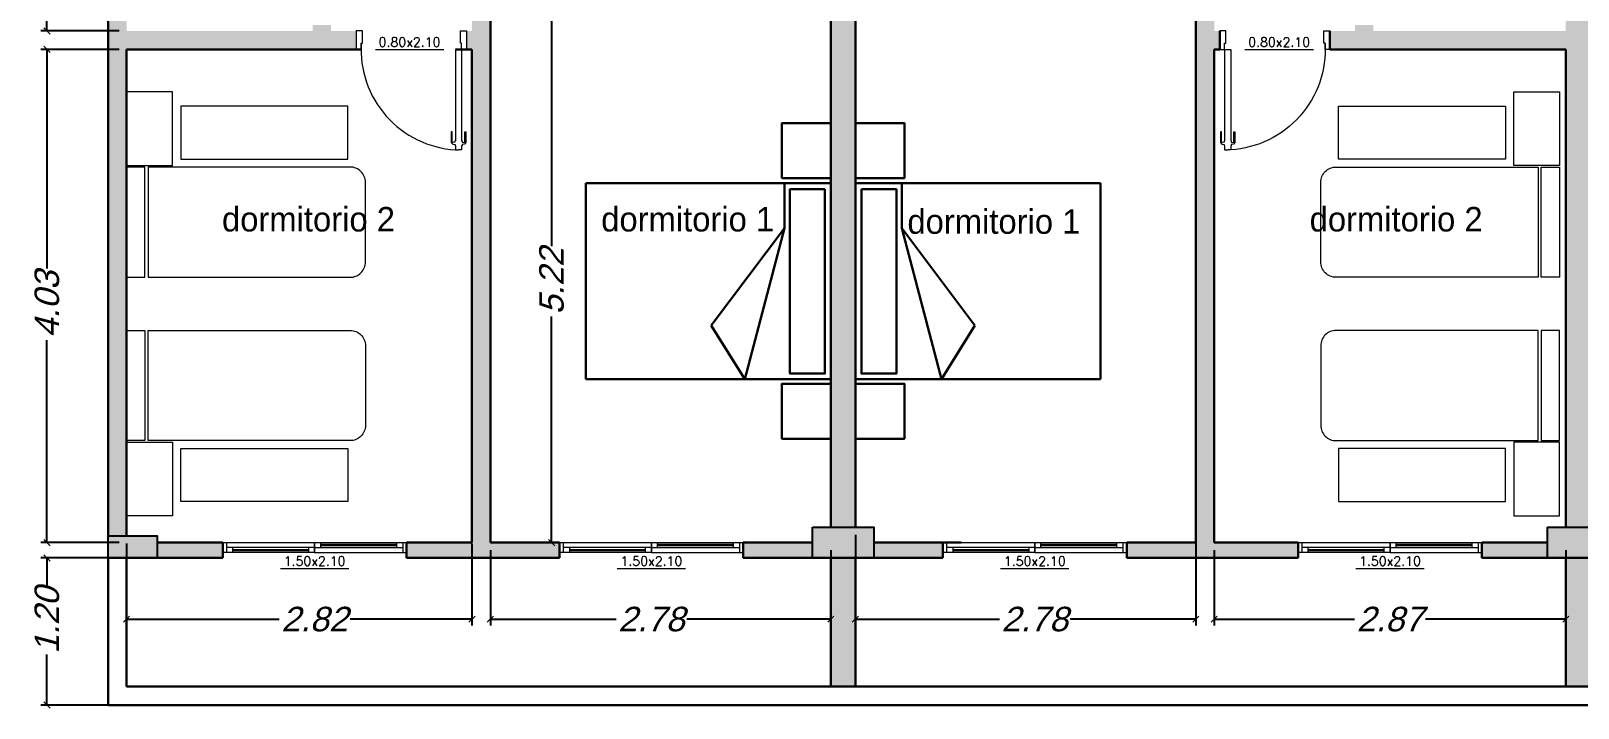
# Model space of a CAD drawing. Header units: metres. Extents: x 20 to 4091, y 56 to 749.
# Drawn here: x 20.25 to 32.88, y 67.47 to 73 of the extents above; entities that cross this region are included whole.
import ezdxf
from ezdxf.enums import TextEntityAlignment as Align

# ---------------------------------------------------------------- set-up
doc = ezdxf.new("R2010")
doc.units = ezdxf.units.M
doc.linetypes.add('CONTINUA', pattern=[0])
for name, color, linetype, lineweight in [('A-COTA', 8, 'Continuous', 13), ('A-EQUIP', 8, 'Continuous', 13), ('A-HATCH', 9, 'Continuous', 9), ('A-MURO', 7, 'Continuous', 30), ('A-PISO', 9, 'Continuous', 9), ('A-PUERTA', 7, 'Continuous', 18), ('A-TEXTO', 8, 'Continuous', 13), ('A-VENTANA', 7, 'Continuous', 18), ('E-PILAR', 7, 'Continuous', 25)]:
    doc.layers.add(name, color=color, linetype=linetype, lineweight=lineweight)
doc.styles.add('Juan Andres', font='GOTHIC.TTF')
doc.styles.add('ROMANS', font='arial.ttf', dxfattribs={"oblique": 15})
doc.styles.add('techniclite', font='romans.shx')
doc.dimstyles.new('INTERNAS 07', dxfattribs={"dimtxt": 0.2, "dimasz": 0.05, "dimexe": 0.05, "dimexo": 0.0625, "dimgap": 0.001, "dimtad": 0, "dimzin": 1, "dimdsep": 46, "dimtxsty": 'ROMANS', "dimblk": 'OBLIQUE', "dimcen": 0.09, "dimclrd": 1, "dimclre": 1, "dimclrt": 2, "dimaunit": 1, "dimadec": 3, "dimazin": 0, "dimtfac": 1, "dimtofl": 0, "dimtmove": 0, "dimatfit": 3, "dimldrblk": 'ORIGIN2', "dimfxl": 1, "dimtolj": 1, "dimtzin": 0, "dimarcsym": 0})

# ---------------------------------------------------------------- blocks, each defined once
blk = doc.blocks.new('puert-080')
for p, q in [((0.005, 0.911), (0.017, 0.924)), ((0.005, 0.822), (0.005, 0.911)), ((0.021, 0.909), (0.014, 0.907)), ((0.014, 0.907), (0.014, 0.822)), ((0.017, 0.924), (0.036, 0.927)), ((0.036, 0.906), (0.021, 0.909)), ((0.036, 0.936), (0.04, 0.936)), ((0.036, 0.927), (0.036, 0.936)), ((0.036, 0.896), (0.036, 0.906)), ((0.04, 0.896), (0.036, 0.896)), ((0.04, 0.936), (0.04, 0.97)), ((0.04, 0.97), (0.065, 0.97)), ((0.04, 0.15), (0.04, 0.896)), ((0.09, 0.97), (0.065, 0.97)), ((0.09, 0.936), (0.09, 0.97)), ((0.093, 0.936), (0.09, 0.936)), ((0.09, 0.15), (0.09, 0.896)), ((0.09, 0.896), (0.094, 0.896)), ((0.093, 0.927), (0.093, 0.936)), ((0.112, 0.924), (0.093, 0.927)), ((0.094, 0.906), (0.108, 0.909)), ((0.094, 0.896), (0.094, 0.906)), ((0.108, 0.909), (0.116, 0.907)), ((0.124, 0.911), (0.112, 0.924)), ((0.116, 0.907), (0.116, 0.822)), ((0.124, 0.822), (0.124, 0.911)), ((0.014, 0.822), (0.005, 0.822)), ((0.116, 0.822), (0.124, 0.822)), ((0.04, 0.15), (0.09, 0.15))]:
    blk.add_line(p, q)
blk.add_arc((0.04, 0.15), 0.821, 356.5286, 86.5286)
at = {"layer": 'A-PUERTA'}
for points in [[(0, 0), (0, 0.15), (0.04, 0.15), (0.04, 0.1), (0.05, 0.1), (0.05, 0)], [(0.85, 0), (0.9, 0), (0.9, 0.15), (0.86, 0.15), (0.86, 0.1), (0.85, 0.1)]]:
    blk.add_lwpolyline(points, close=True, dxfattribs=at)
blk = doc.blocks.new('Cama2plaComp3_160')
for p, q in [((-0.8, -2), (-0.8, 0)), ((-0.8, 0), (0.8, 0)), ((-0.8, 0), (0.8, 0)), ((0.8, 0), (0.8, -2)), ((0.433, -0.378), (-0.8, -0.702)), ((-0.361, -0.976), (0.433, -0.378)), ((0.8, -0.378), (0.433, -0.378)), ((-0.8, -0.702), (-0.361, -0.976)), ((0.8, -2), (-0.8, -2))]:
    blk.add_line(p, q)
for points in [[(-1.286, 0), (-0.836, 0), (-0.836, -0.4), (-1.286, -0.4)], [(1.291, 0), (0.841, 0), (0.841, -0.4), (1.291, -0.4)], [(0.751, -0.049), (-0.753, -0.049), (-0.753, -0.335), (0.751, -0.335)]]:
    blk.add_lwpolyline(points, close=True)
blk = doc.blocks.new('blindex')
at = {"layer": 'A-VENTANA'}
for p, q in [((4081.215, 692.469), (4082.715, 692.469)), ((4081.245, 692.469), (4081.245, 692.389)), ((4081.245, 692.469), (4081.245, 692.389)), ((4081.965, 692.389), (4081.965, 692.469)), ((4081.965, 692.469), (4081.965, 692.429)), ((4081.965, 692.469), (4081.965, 692.429)), ((4082.015, 692.429), (4082.015, 692.469)), ((4082.635, 692.454), (4082.015, 692.454)), ((4082.635, 692.449), (4082.015, 692.449)), ((4082.635, 692.429), (4082.635, 692.469)), ((4082.685, 692.469), (4082.685, 692.389)), ((4082.685, 692.469), (4082.685, 692.389)), ((4081.965, 692.389), (4081.215, 692.389)), ((4081.965, 692.429), (4081.245, 692.429)), ((4081.295, 692.429), (4081.295, 692.389)), ((4081.295, 692.414), (4081.915, 692.414)), ((4081.295, 692.409), (4081.915, 692.409)), ((4081.295, 692.404), (4081.915, 692.404)), ((4081.915, 692.429), (4081.915, 692.389)), ((4081.965, 692.429), (4082.685, 692.429)), ((4081.965, 692.429), (4081.965, 692.389)), ((4081.965, 692.389), (4081.99, 692.389)), ((4081.99, 692.389), (4082.715, 692.389)), ((4082.635, 692.444), (4082.015, 692.444))]:
    blk.add_line(p, q, dxfattribs=at)
blk = doc.blocks.new('_Oblique')
blk.add_line((-0.5, -0.5), (0.5, 0.5))
blk = doc.blocks.new('*D33')
at = {"layer": 'A-COTA', "color": 1, "lineweight": -2, "transparency": 16777216}
for p, q in [((21.031, 68.817), (21.031, 68.149)), ((23.851, 68.817), (23.851, 68.149)), ((21.031, 68.199), (22.278, 68.199)), ((23.851, 68.199), (22.855, 68.199))]:
    blk.add_line(p, q, dxfattribs=at)
at = {"layer": 'Defpoints', "color": 0, "transparency": 16777216}
for p in [(21.031, 68.879), (23.851, 68.879), (23.851, 68.199)]:
    blk.add_point(p, dxfattribs=at)
at = {"layer": 'A-COTA', "color": 1, "lineweight": -2, "transparency": 16777216, "xscale": 0.05, "yscale": 0.05, "zscale": 0.05, "rotation": 180}
blk.add_blockref('_Oblique', (21.031, 68.199), dxfattribs=at)
at = {"layer": 'A-COTA', "color": 1, "lineweight": -2, "transparency": 16777216, "xscale": 0.05, "yscale": 0.05, "zscale": 0.05}
blk.add_blockref('_Oblique', (23.851, 68.199), dxfattribs=at)
at = {"layer": 'A-COTA', "color": 2, "transparency": 16777216, "insert": (22.566, 68.199), "char_height": 0.2, "attachment_point": 5, "style": 'ROMANS'}
blk.add_mtext('\\A1;2.82', dxfattribs=at)
blk = doc.blocks.new('_Origin2')
blk.add_line((-0.5, 0), (-1, 0))
for radius in [0.5, 0.25]:
    blk.add_circle((0, 0), radius)
blk = doc.blocks.new('*D34')
at = {"layer": 'A-COTA', "color": 1, "lineweight": -2, "transparency": 16777216}
for p, q in [((24.001, 68.762), (24.001, 68.149)), ((26.781, 68.762), (26.781, 68.149)), ((24.001, 68.199), (25.027, 68.199)), ((26.781, 68.199), (25.606, 68.199))]:
    blk.add_line(p, q, dxfattribs=at)
at = {"layer": 'Defpoints', "color": 0, "transparency": 16777216}
for p in [(24.001, 68.824), (26.781, 68.824), (26.781, 68.199)]:
    blk.add_point(p, dxfattribs=at)
at = {"layer": 'A-COTA', "color": 1, "lineweight": -2, "transparency": 16777216, "xscale": 0.05, "yscale": 0.05, "zscale": 0.05, "rotation": 180}
blk.add_blockref('_Oblique', (24.001, 68.199), dxfattribs=at)
at = {"layer": 'A-COTA', "color": 1, "lineweight": -2, "transparency": 16777216, "xscale": 0.05, "yscale": 0.05, "zscale": 0.05}
blk.add_blockref('_Oblique', (26.781, 68.199), dxfattribs=at)
at = {"layer": 'A-COTA', "color": 2, "transparency": 16777216, "insert": (25.316, 68.199), "char_height": 0.2, "attachment_point": 5, "style": 'ROMANS'}
blk.add_mtext('\\A1;2.78', dxfattribs=at)
blk = doc.blocks.new('*D35')
at = {"layer": 'A-COTA', "color": 1, "lineweight": -2, "transparency": 16777216}
for p, q in [((26.981, 68.887), (26.981, 68.149)), ((29.761, 68.887), (29.761, 68.149)), ((26.981, 68.199), (28.157, 68.199)), ((29.761, 68.199), (28.736, 68.199))]:
    blk.add_line(p, q, dxfattribs=at)
at = {"layer": 'Defpoints', "color": 0, "transparency": 16777216}
for p in [(26.981, 68.949), (29.761, 68.949), (29.761, 68.199)]:
    blk.add_point(p, dxfattribs=at)
at = {"layer": 'A-COTA', "color": 1, "lineweight": -2, "transparency": 16777216, "xscale": 0.05, "yscale": 0.05, "zscale": 0.05, "rotation": 180}
blk.add_blockref('_Oblique', (26.981, 68.199), dxfattribs=at)
at = {"layer": 'A-COTA', "color": 1, "lineweight": -2, "transparency": 16777216, "xscale": 0.05, "yscale": 0.05, "zscale": 0.05}
blk.add_blockref('_Oblique', (29.761, 68.199), dxfattribs=at)
at = {"layer": 'A-COTA', "color": 2, "transparency": 16777216, "insert": (28.446, 68.199), "char_height": 0.2, "attachment_point": 5, "style": 'ROMANS'}
blk.add_mtext('\\A1;2.78', dxfattribs=at)
blk = doc.blocks.new('*D36')
at = {"layer": 'A-COTA', "color": 1, "lineweight": -2, "transparency": 16777216}
for p, q in [((29.911, 68.762), (29.911, 68.149)), ((32.781, 68.762), (32.781, 68.149)), ((29.911, 68.199), (31.057, 68.199)), ((32.781, 68.199), (31.636, 68.199))]:
    blk.add_line(p, q, dxfattribs=at)
at = {"layer": 'Defpoints', "color": 0, "transparency": 16777216}
for p in [(29.911, 68.824), (32.781, 68.824), (32.781, 68.199)]:
    blk.add_point(p, dxfattribs=at)
at = {"layer": 'A-COTA', "color": 1, "lineweight": -2, "transparency": 16777216, "xscale": 0.05, "yscale": 0.05, "zscale": 0.05, "rotation": 180}
blk.add_blockref('_Oblique', (29.911, 68.199), dxfattribs=at)
at = {"layer": 'A-COTA', "color": 1, "lineweight": -2, "transparency": 16777216, "xscale": 0.05, "yscale": 0.05, "zscale": 0.05}
blk.add_blockref('_Oblique', (32.781, 68.199), dxfattribs=at)
at = {"layer": 'A-COTA', "color": 2, "transparency": 16777216, "insert": (31.346, 68.199), "char_height": 0.2, "attachment_point": 5, "style": 'ROMANS'}
blk.add_mtext('\\A1;2.87', dxfattribs=at)
blk = doc.blocks.new('*D43')
at = {"layer": 'A-COTA', "color": 1, "lineweight": -2, "transparency": 16777216}
for p, q in [((20.969, 75.439), (20.331, 75.439)), ((20.381, 75.439), (20.381, 74.628)), ((20.381, 72.999), (20.381, 74.05)), ((20.969, 72.999), (20.331, 72.999))]:
    blk.add_line(p, q, dxfattribs=at)
at = {"layer": 'Defpoints', "color": 0, "transparency": 16777216}
for p in [(21.031, 75.439), (20.381, 72.999), (21.031, 72.999)]:
    blk.add_point(p, dxfattribs=at)
at = {"layer": 'A-COTA', "color": 1, "lineweight": -2, "transparency": 16777216, "xscale": 0.05, "yscale": 0.05, "zscale": 0.05}
for p, rotation in [((20.381, 75.439), 90), ((20.381, 72.999), 270)]:
    blk.add_blockref('_Oblique', p, dxfattribs=dict(at, rotation=rotation))
at = {"layer": 'A-COTA', "color": 2, "transparency": 16777216, "insert": (20.381, 74.339), "char_height": 0.2, "attachment_point": 5, "rotation": 90, "style": 'ROMANS'}
blk.add_mtext('\\A1;2.44', dxfattribs=at)
blk = doc.blocks.new('*D44')
at = {"layer": 'A-COTA', "color": 1, "lineweight": -2, "transparency": 16777216}
for p, q in [((20.969, 72.849), (20.331, 72.849)), ((20.381, 72.849), (20.381, 71.06)), ((20.381, 68.824), (20.381, 70.477)), ((20.969, 68.824), (20.331, 68.824))]:
    blk.add_line(p, q, dxfattribs=at)
at = {"layer": 'Defpoints', "color": 0, "transparency": 16777216}
for p in [(21.031, 72.849), (20.381, 68.824), (21.031, 68.824)]:
    blk.add_point(p, dxfattribs=at)
at = {"layer": 'A-COTA', "color": 1, "lineweight": -2, "transparency": 16777216, "xscale": 0.05, "yscale": 0.05, "zscale": 0.05}
for p, rotation in [((20.381, 72.849), 90), ((20.381, 68.824), 270)]:
    blk.add_blockref('_Oblique', p, dxfattribs=dict(at, rotation=rotation))
at = {"layer": 'A-COTA', "color": 2, "transparency": 16777216, "insert": (20.381, 70.769), "char_height": 0.2, "attachment_point": 5, "rotation": 90, "style": 'ROMANS'}
blk.add_mtext('\\A1;4.03', dxfattribs=at)
blk = doc.blocks.new('*D45')
at = {"layer": 'A-COTA', "color": 1, "lineweight": -2, "transparency": 16777216}
for p, q in [((20.969, 68.699), (20.331, 68.699)), ((20.381, 68.699), (20.381, 68.467)), ((20.381, 67.499), (20.381, 67.911)), ((20.969, 67.499), (20.331, 67.499))]:
    blk.add_line(p, q, dxfattribs=at)
at = {"layer": 'Defpoints', "color": 0, "transparency": 16777216}
for p in [(21.031, 68.699), (20.381, 67.499), (21.031, 67.499)]:
    blk.add_point(p, dxfattribs=at)
at = {"layer": 'A-COTA', "color": 1, "lineweight": -2, "transparency": 16777216, "xscale": 0.05, "yscale": 0.05, "zscale": 0.05}
for p, rotation in [((20.381, 68.699), 90), ((20.381, 67.499), 270)]:
    blk.add_blockref('_Oblique', p, dxfattribs=dict(at, rotation=rotation))
at = {"layer": 'A-COTA', "color": 2, "transparency": 16777216, "insert": (20.381, 68.189), "char_height": 0.2, "attachment_point": 5, "rotation": 90, "style": 'ROMANS'}
blk.add_mtext('\\A1;1.20', dxfattribs=at)
blk = doc.blocks.new('*D48')
at = {"layer": 'A-COTA', "color": 1, "lineweight": -2, "transparency": 16777216}
for p, q in [((24.064, 74.039), (24.551, 74.039)), ((24.501, 74.039), (24.501, 71.244)), ((24.501, 68.824), (24.501, 70.67)), ((24.064, 68.824), (24.551, 68.824))]:
    blk.add_line(p, q, dxfattribs=at)
at = {"layer": 'Defpoints', "color": 0, "transparency": 16777216}
for p in [(24.001, 74.039), (24.001, 68.824), (24.501, 68.824)]:
    blk.add_point(p, dxfattribs=at)
at = {"layer": 'A-COTA', "color": 1, "lineweight": -2, "transparency": 16777216, "xscale": 0.05, "yscale": 0.05, "zscale": 0.05}
for p, rotation in [((24.501, 74.039), 90), ((24.501, 68.824), 270)]:
    blk.add_blockref('_Oblique', p, dxfattribs=dict(at, rotation=rotation))
at = {"layer": 'A-COTA', "color": 2, "transparency": 16777216, "insert": (24.501, 70.957), "char_height": 0.2, "attachment_point": 5, "rotation": 90, "style": 'ROMANS'}
blk.add_mtext('\\A1;5.22', dxfattribs=at)
blk = doc.blocks.new('Cama1p~1')
for points in [[(0.45, 0), (-0.45, 0), (-0.45, -0.15), (0.45, -0.15)], [(1.063, -0.375), (1.063, 0), (0.463, 0), (0.463, -0.375)]]:
    blk.add_lwpolyline(points, close=True)
blk.add_lwpolyline([(0.45, -1.825), (0.45, -0.175), (-0.45, -0.175), (-0.45, -1.825, 0.414214), (-0.325, -1.95), (0.325, -1.95, 0.414214)], format="xyb", close=True)

msp = doc.modelspace()

# ---------------------------------------------------------------- hatches: boundary and pattern name
at = {"layer": 'A-HATCH'}
h = msp.add_hatch(color=256, dxfattribs=at)
h.dxf.hatch_style = 1
h.paths.add_polyline_path([(25.691, 79.197), (24.756, 79.197), (24.756, 79.047), (25.691, 79.047)])
h.paths.add_polyline_path([(23.556, 79.197), (22.106, 79.197), (22.106, 79.047), (22.551, 79.047), (22.551, 76.439), (22.701, 76.439), (22.701, 79.047), (23.556, 79.047)])
h.paths.add_polyline_path([(21.506, 79.197), (21.061, 79.197), (21.061, 79.047), (21.506, 79.047)])
h.paths.add_polyline_path([(21.031, 78.697), (20.881, 78.697), (20.881, 74.639), (21.031, 74.639), (21.031, 75.439), (21.426, 75.439), (21.426, 75.589), (21.031, 75.589)])
h.paths.add_polyline_path([(22.701, 75.639), (22.551, 75.639), (22.551, 75.589), (22.026, 75.589), (22.026, 75.439), (22.551, 75.439), (22.551, 73.849), (22.701, 73.849)])
h.paths.add_polyline_path([(22.906, 72.999), (22.701, 72.999), (22.701, 73.049), (22.551, 73.049), (22.551, 72.999), (21.031, 72.999), (21.031, 74.039), (20.881, 74.039), (20.881, 68.879), (21.031, 68.879), (21.031, 72.849), (22.906, 72.849)])
h.paths.add_polyline_path([(21.816, 68.824), (21.281, 68.824), (21.281, 68.699), (21.816, 68.699)])
h.paths.add_polyline_path([(24.001, 73.089), (23.851, 73.089), (23.851, 72.999), (23.806, 72.999), (23.806, 72.849), (23.851, 72.849), (23.851, 68.824), (23.316, 68.824), (23.316, 68.699), (24.566, 68.699), (24.566, 68.824), (24.001, 68.824)])
h.paths.add_polyline_path([(26.631, 68.824), (26.066, 68.824), (26.066, 68.699), (26.631, 68.699)])
h.paths.add_polyline_path([(27.696, 68.824), (27.131, 68.824), (27.131, 68.699), (27.696, 68.699)])
h.paths.add_polyline_path([(26.981, 73.939), (26.781, 73.939), (26.781, 68.949), (26.981, 68.949)])
h.paths.add_polyline_path([(26.631, 74.189), (24.381, 74.189), (23.851, 74.189), (23.851, 73.989), (24.001, 73.989), (24.001, 74.039), (26.631, 74.039)])
h.paths.add_polyline_path([(29.911, 74.189), (27.131, 74.189), (27.131, 74.039), (29.761, 74.039), (29.761, 73.989), (29.911, 73.989)])
h.paths.add_polyline_path([(29.911, 72.849), (29.956, 72.849), (29.956, 72.999), (29.911, 72.999), (29.911, 73.089), (29.761, 73.089), (29.761, 68.824), (29.196, 68.824), (29.196, 68.699), (30.596, 68.699), (30.596, 68.824), (29.911, 68.824)])
h.paths.add_polyline_path([(32.631, 68.824), (32.096, 68.824), (32.096, 68.699), (32.631, 68.699)])
h.paths.add_polyline_path([(34.906, 72.999), (34.701, 72.999), (34.701, 73.049), (34.551, 73.049), (34.551, 72.999), (32.981, 72.999), (32.981, 73.939), (32.781, 73.939), (32.781, 72.999), (31.211, 72.999), (31.211, 73.049), (31.061, 73.049), (31.061, 72.999), (30.856, 72.999), (30.856, 72.849), (32.781, 72.849), (32.781, 68.949), (32.981, 68.949), (32.981, 72.849), (34.906, 72.849)])
h.paths.add_polyline_path([(31.211, 75.439), (31.736, 75.439), (31.736, 75.589), (31.211, 75.589), (31.211, 75.639), (31.061, 75.639), (31.061, 73.849), (31.211, 73.849)])
h.paths.add_polyline_path([(32.981, 78.947), (32.781, 78.947), (32.781, 75.589), (32.336, 75.589), (32.336, 75.439), (32.781, 75.439), (32.781, 74.189), (32.981, 74.189), (32.981, 75.439), (33.426, 75.439), (33.426, 75.589), (32.981, 75.589)])
h.paths.add_polyline_path([(32.631, 79.197), (32.336, 79.197), (32.336, 79.047), (32.631, 79.047)])
h.paths.add_polyline_path([(33.506, 79.197), (33.131, 79.197), (33.131, 79.047), (33.506, 79.047)])
h.paths.add_polyline_path([(34.701, 79.047), (35.556, 79.047), (35.556, 79.197), (34.106, 79.197), (34.106, 79.047), (34.551, 79.047), (34.551, 76.439), (34.701, 76.439)])
h.paths.add_polyline_path([(34.701, 75.639), (34.551, 75.639), (34.551, 75.589), (34.026, 75.589), (34.026, 75.439), (34.551, 75.439), (34.551, 73.849), (34.701, 73.849)])
h.paths.add_polyline_path([(36.001, 73.089), (35.851, 73.089), (35.851, 72.999), (35.806, 72.999), (35.806, 72.849), (35.851, 72.849), (35.851, 68.824), (35.166, 68.824), (35.166, 68.699), (36.566, 68.699), (36.566, 68.824), (36.001, 68.824)])
h.paths.add_polyline_path([(33.666, 68.824), (33.131, 68.824), (33.131, 68.699), (33.666, 68.699)])
h.paths.add_polyline_path([(38.631, 68.824), (38.066, 68.824), (38.066, 68.699), (38.631, 68.699)])
h.paths.add_polyline_path([(39.696, 68.824), (39.131, 68.824), (39.131, 68.699), (39.696, 68.699)])
h.paths.add_polyline_path([(38.981, 73.939), (38.781, 73.939), (38.781, 68.949), (38.981, 68.949)])
h.paths.add_polyline_path([(38.631, 74.189), (36.381, 74.189), (35.851, 74.189), (35.851, 73.989), (36.001, 73.989), (36.001, 74.039), (38.631, 74.039)])
h.paths.add_polyline_path([(38.981, 78.947), (38.781, 78.947), (38.781, 74.189), (38.981, 74.189), (38.981, 74.589)])
h.paths.add_polyline_path([(38.631, 79.197), (38.591, 79.197), (38.591, 79.047), (38.631, 79.047)])
h.paths.add_polyline_path([(37.691, 79.197), (36.756, 79.197), (36.756, 79.047), (37.691, 79.047)])
h.paths.add_polyline_path([(40.926, 79.197), (40.071, 79.197), (40.071, 79.047), (40.926, 79.047)])
h.paths.add_polyline_path([(39.171, 79.197), (39.131, 79.197), (39.131, 79.047), (39.171, 79.047)])
h.paths.add_polyline_path([(43.686, 79.197), (42.126, 79.197), (42.126, 79.047), (42.981, 79.047), (42.981, 76.439), (43.131, 76.439), (43.131, 79.047), (43.686, 79.047)])
h.paths.add_polyline_path([(44.701, 79.197), (44.286, 79.197), (44.286, 79.047), (44.701, 79.047)])
h.paths.add_polyline_path([(44.881, 78.697), (44.731, 78.697), (44.731, 74.639), (44.881, 74.639)])
h.paths.add_polyline_path([(44.731, 75.589), (44.336, 75.589), (44.336, 75.439), (44.731, 75.439)])
h.paths.add_polyline_path([(43.736, 75.589), (43.131, 75.589), (43.131, 75.639), (42.981, 75.639), (42.981, 73.849), (43.131, 73.849), (43.131, 75.439), (43.736, 75.439)])
h.paths.add_polyline_path([(41.911, 74.189), (39.131, 74.189), (39.131, 74.039), (41.761, 74.039), (41.761, 73.989), (41.911, 73.989)])
h.paths.add_polyline_path([(44.731, 72.999), (43.131, 72.999), (43.131, 73.049), (42.981, 73.049), (42.981, 72.999), (42.856, 72.999), (42.856, 72.849), (44.731, 72.849)])
h.paths.add_polyline_path([(44.881, 74.039), (44.731, 74.039), (44.731, 68.879), (44.881, 68.879)])
h.paths.add_polyline_path([(41.911, 72.849), (41.956, 72.849), (41.956, 72.999), (41.911, 72.999), (41.911, 73.089), (41.761, 73.089), (41.761, 68.824), (41.196, 68.824), (41.196, 68.699), (42.571, 68.699), (42.571, 68.824), (41.911, 68.824)])
h.paths.add_polyline_path([(44.481, 68.824), (44.071, 68.824), (44.071, 68.699), (44.481, 68.699)])
at = {"layer": 'A-MURO'}
h = msp.add_hatch(color=256, dxfattribs=at)
h.dxf.hatch_style = 1
h.paths.add_polyline_path([(44.881, 68.699), (44.731, 68.699), (44.731, 67.499), (44.881, 67.499)])
h.paths.add_polyline_path([(38.981, 68.699), (38.781, 68.699), (38.781, 67.649), (38.981, 67.649)])
h.paths.add_polyline_path([(32.981, 68.699), (32.781, 68.699), (32.781, 67.649), (32.981, 67.649)])
h.paths.add_polyline_path([(26.981, 68.699), (26.781, 68.699), (26.781, 67.649), (26.981, 67.649)])
at = {"layer": 'E-PILAR', "linetype": 'CONTINUA'}
for points in [[(21.281, 68.699), (20.881, 68.699), (20.881, 68.879), (21.281, 68.879)], [(26.631, 68.949), (27.131, 68.949), (27.131, 68.699), (26.631, 68.699)], [(32.631, 68.949), (33.131, 68.949), (33.131, 68.699), (32.631, 68.699)]]:
    msp.add_hatch(color=256, dxfattribs=at).paths.add_polyline_path(points)

# ---------------------------------------------------------------- linework, layer by layer
at = {"layer": 'A-MURO'}
for p, q in [((20.881, 74.039), (20.881, 68.879)), ((26.781, 68.949), (26.781, 73.939)), ((26.981, 68.949), (26.981, 73.939)), ((24.001, 73.089), (24.001, 68.824)), ((29.761, 73.089), (29.761, 68.824)), ((29.956, 72.849), (29.956, 72.999)), ((30.856, 72.849), (30.856, 72.999)), ((21.031, 68.879), (21.031, 72.849)), ((22.946, 72.849), (21.031, 72.849)), ((23.851, 72.849), (23.716, 72.849)), ((23.851, 72.849), (23.851, 68.824)), ((29.911, 72.849), (29.956, 72.849)), ((29.911, 72.849), (29.911, 68.824)), ((30.856, 72.849), (32.781, 72.849)), ((32.781, 72.849), (32.781, 68.949)), ((21.816, 68.824), (21.816, 68.699)), ((23.316, 68.824), (23.316, 68.699)), ((24.566, 68.824), (24.566, 68.699)), ((26.066, 68.824), (26.066, 68.699)), ((27.696, 68.824), (27.696, 68.699)), ((29.196, 68.824), (29.196, 68.699)), ((30.596, 68.824), (30.596, 68.699)), ((32.096, 68.824), (32.096, 68.699)), ((20.881, 68.699), (20.881, 67.499)), ((21.031, 68.699), (21.031, 67.649)), ((26.781, 67.649), (26.781, 68.699)), ((26.981, 67.649), (26.981, 68.699)), ((32.781, 68.699), (32.781, 67.649))]:
    msp.add_line(p, q, dxfattribs=at)
for points in [[(21.281, 68.824), (21.816, 68.824)], [(23.316, 68.824), (23.851, 68.824)], [(24.001, 68.824), (24.566, 68.824)], [(26.066, 68.824), (26.631, 68.824)], [(27.131, 68.824), (27.846, 68.824)], [(29.196, 68.824), (29.761, 68.824)], [(29.911, 68.824), (30.596, 68.824)], [(32.096, 68.824), (32.631, 68.824)], [(20.881, 68.699), (21.816, 68.699)], [(23.316, 68.699), (24.566, 68.699)], [(26.066, 68.699), (27.696, 68.699)], [(29.196, 68.699), (30.596, 68.699)], [(32.096, 68.699), (33.666, 68.699)], [(21.031, 67.649), (44.731, 67.649)], [(20.881, 67.499), (44.881, 67.499)]]:
    msp.add_lwpolyline(points, dxfattribs=at)
at = {"layer": 'A-PISO'}
for points in [[(21.474, 71.952), (22.837, 71.952), (22.837, 72.386), (21.474, 72.386)], [(32.289, 71.952), (30.925, 71.952), (30.925, 72.386), (32.289, 72.386)], [(21.474, 69.593), (22.837, 69.593), (22.837, 69.159), (21.474, 69.159)], [(32.289, 69.593), (30.925, 69.593), (30.925, 69.159), (32.289, 69.159)]]:
    msp.add_lwpolyline(points, close=True, dxfattribs=at)
at = {"layer": 'A-VENTANA'}
for p, q in [((23.062, 72.849), (23.62, 72.849)), ((30.162, 72.849), (30.72, 72.849)), ((22.287, 68.614), (22.845, 68.614)), ((25.037, 68.614), (25.595, 68.614)), ((28.167, 68.614), (28.725, 68.614)), ((31.067, 68.614), (31.625, 68.614))]:
    msp.add_line(p, q, dxfattribs=at)
at = {"layer": 'E-PILAR'}
for points in [[(21.281, 68.699), (20.881, 68.699), (20.881, 68.879), (21.281, 68.879), (21.281, 68.699)], [(26.631, 68.949), (27.131, 68.949), (27.131, 68.699), (26.631, 68.699), (26.631, 68.949)], [(32.631, 68.949), (33.131, 68.949), (33.131, 68.699), (32.631, 68.699), (32.631, 68.949)]]:
    msp.add_lwpolyline(points, close=True, dxfattribs=at)

# ---------------------------------------------------------------- block references
at = {"layer": 'A-EQUIP', "rotation": 179.999999999996}
msp.add_blockref('puert-080', (23.806, 72.999), dxfattribs=at)
at = {"layer": 'A-EQUIP', "xscale": -1, "rotation": 180}
msp.add_blockref('puert-080', (29.956, 72.999), dxfattribs=at)
at = {"layer": 'A-MURO', "xscale": -1, "rotation": 270.0000000000041}
msp.add_blockref('Cama2plaComp3_160', (26.781, 70.957), dxfattribs=at)
at = {"layer": 'A-MURO', "rotation": 89.999999999996}
msp.add_blockref('Cama2plaComp3_160', (26.981, 70.957), dxfattribs=at)
at = {"layer": 'A-MURO'}
for p in [(-4059.399, -623.645), (-4056.649, -623.645), (-4053.519, -623.645), (-4050.619, -623.645)]:
    msp.add_blockref('blindex', p, dxfattribs=at)
at = {"layer": 'A-PISO'}
for p, rotation in [((21.031, 71.439), 89.999999999996), ((32.731, 70.106), 270.000000000004)]:
    msp.add_blockref('Cama1p~1', p, dxfattribs=dict(at, rotation=rotation))
at = {"layer": 'A-PISO', "xscale": -1}
for p, rotation in [((32.731, 71.439), 270.0000000000041), ((21.031, 70.106), 89.999999999996)]:
    msp.add_blockref('Cama1p~1', p, dxfattribs=dict(at, rotation=rotation))

# ---------------------------------------------------------------- texts
at = {"layer": 'A-TEXTO', "style": 'Juan Andres'}
for s, p in [('dormitorio 2', (22.516, 71.463)), ('dormitorio 1', (25.612, 71.463)), ('dormitorio 1', (28.112, 71.444)), ('dormitorio 2', (31.396, 71.463))]:
    msp.add_text(s, height=0.2, dxfattribs=at).set_placement(p, align=Align.MIDDLE_CENTER)
at = {"layer": 'A-TEXTO', "char_height": 0.075, "attachment_point": 5, "style": 'techniclite'}
for s, insert in [('0.80x2.10', (23.341, 72.908)), ('0.80x2.10', (30.441, 72.908)), ('1.50x2.10', (22.566, 68.673)), ('1.50x2.10', (25.316, 68.673)), ('1.50x2.10', (28.446, 68.673)), ('1.50x2.10', (31.346, 68.673))]:
    msp.add_mtext(s, dxfattribs=dict(at, insert=insert))

# ---------------------------------------------------------------- dimensions: what is measured, and where the dimension line sits
at = {"layer": 'A-COTA'}
for base, p1, p2, picture, middle in [((20.381, 72.999), (21.031, 75.439), (21.031, 72.999), '*D43', (20.381, 74.339)), ((24.50130109, 68.824204542), (24.00130109, 74.039204542), (24.00130109, 68.824204542), '*D48', (24.50130109, 70.956704542)), ((20.38130109, 68.824204542), (21.03130109, 72.849204542), (21.03130109, 68.824204542), '*D44', (20.38130109, 70.768643991)), ((20.381, 67.499), (21.031, 68.699), (21.031, 67.499), '*D45', (20.381, 68.189))]:
    dim = msp.add_linear_dim(base=base, p1=p1, p2=p2, angle=90, dimstyle='INTERNAS 07', dxfattribs=at)
    dim.commit()
    dim.dimension.update_dxf_attribs({"geometry": picture, "text_midpoint": middle, "dimtype": 160})
for base, p1, p2, picture, middle in [((23.851, 68.199), (21.031, 68.879), (23.851, 68.879), '*D33', (22.566, 68.199)), ((29.761, 68.199), (26.981, 68.949), (29.761, 68.949), '*D35', (28.446, 68.199)), ((26.781, 68.199), (24.001, 68.824), (26.781, 68.824), '*D34', (25.316, 68.199)), ((32.781, 68.199), (29.911, 68.824), (32.781, 68.824), '*D36', (31.346, 68.199))]:
    dim = msp.add_linear_dim(base=base, p1=p1, p2=p2, dimstyle='INTERNAS 07', dxfattribs=at)
    dim.commit()
    dim.dimension.update_dxf_attribs({"geometry": picture, "text_midpoint": middle, "dimtype": 160})

doc.saveas('drawing.dxf')
